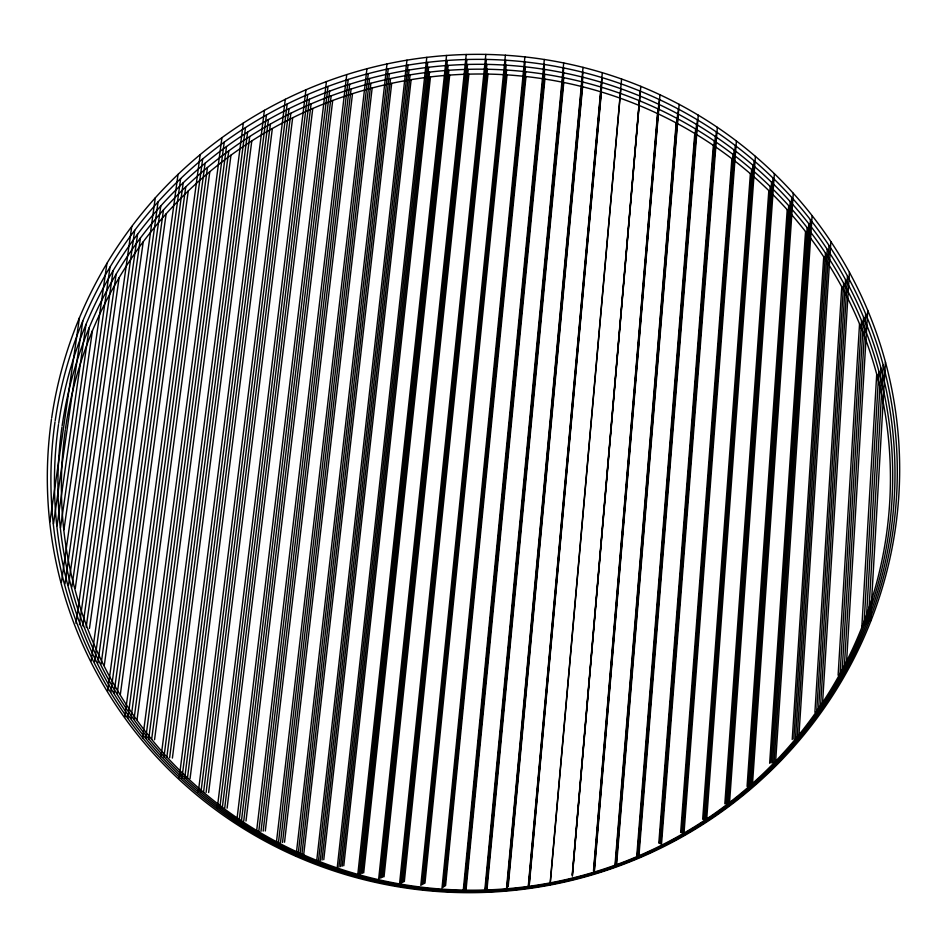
<?xml version="1.0" encoding="UTF-8"?>
<svg xmlns="http://www.w3.org/2000/svg" width="947" height="947" viewBox="0 0 947 947"><rect width="100%" height="100%" fill="white"/><g stroke="black" fill="none" stroke-linecap="round" stroke-linejoin="round"><path stroke-width="1.42" d="M870.4 621.374L885.433 362.05M861.853 626.559L876.709 374.207M863.948 625.292L878.84 371.236M866.067 624.002L881.006 368.217M868.21 622.7L883.208 365.151M838.107 675.223L859.533 323.91M840.036 674.288L861.545 320.607M841.99 673.353L863.581 317.257M843.978 672.394L865.641 313.871M845.991 671.423L867.724 310.427M816.681 711.528L843.647 283.295M818.48 710.854L845.553 279.708M820.291 710.167L847.482 276.062M822.15 709.469L849.435 272.369M797.114 738.092L829.039 245.498M798.794 737.595L830.862 241.615M814.905 712.203L841.776 286.834M792.213 739.536L823.736 256.85M793.823 739.051L825.476 253.121M795.456 738.577L827.252 249.333M769.662 763.258L805.53 231.565M771.107 762.951L807.14 227.671M772.586 762.643L808.785 223.729M774.078 762.323L810.443 219.728M775.605 762.015L812.124 215.679M747.076 786.412L787.217 209.725M748.367 786.27L788.697 205.7M749.681 786.128L790.212 201.616M751.007 785.986L791.739 197.485M752.368 785.832L793.29 193.295M727.118 803.766L771.568 182.262M728.279 803.754L772.965 178M729.474 803.743L774.374 173.692M724.834 803.802L768.822 190.607M725.958 803.79L770.183 186.464M702.674 819.262L750.379 173.715M703.657 819.368L751.61 169.466M704.651 819.463L752.865 165.169M705.645 819.557L754.132 160.801M706.675 819.664L755.41 156.385M680.656 832.437L731.877 158.717M681.473 832.638L732.99 154.385M682.313 832.827L734.114 149.993M683.154 833.029L735.251 145.53M684.006 833.218L736.399 141.02M658.816 843.043L713.351 145.376M659.479 843.315L714.322 140.961M660.142 843.588L715.316 136.475M660.828 843.86L716.323 131.941M661.515 844.144L717.341 127.336M636.81 855.307L694.778 133.491M637.319 855.662L695.631 129.005M637.828 856.017L696.495 124.448M638.349 856.384L697.371 119.843M638.87 856.763L698.259 115.167M615.029 864.635L676.17 122.921M615.372 865.061L676.892 118.375M615.728 865.487L677.638 113.758M616.083 865.925L678.383 109.083M616.45 866.363L679.141 104.348M593.485 870.909L657.526 113.569M593.674 871.382L658.129 108.964M593.876 871.856L658.745 104.3M594.065 872.341L659.361 99.565M594.266 872.826L659.988 94.771M572.26 874.531L639.332 100.69M572.331 875.537L640.302 91.196M572.379 876.058L640.799 86.355M549.97 885.09L621.587 79.003M550.219 883.942L620.853 88.722M528.284 886.179L602.328 72.694M528.568 885.599L602.091 77.618M528.852 885.019L601.854 82.472M529.124 884.451L601.629 87.266M529.397 883.882L601.392 91.989M506.515 888.416L583.032 67.355M506.953 887.813L582.926 72.303M507.391 887.221L582.819 77.192M507.817 886.629L582.713 82.01M508.243 886.061L582.618 86.769M484.651 891.754L563.702 62.964M485.255 891.127L563.725 67.935M485.847 890.511L563.749 72.848M486.427 889.908L563.761 77.69M487.007 889.304L563.785 82.472M463.142 891.612L544.324 59.483M463.9 890.985L544.466 64.479M464.646 890.369L544.62 69.403M465.379 889.766L544.762 74.268M466.113 889.162L544.916 79.075M442.012 887.978L524.887 56.903M442.924 887.375L525.171 61.91M443.823 886.783L525.443 66.858M444.711 886.203L525.715 71.735M445.575 885.623L525.987 76.541M422.93 884.238L506.219 65.177M423.96 883.681L506.621 70.066M424.978 883.125L507.012 74.884M420.811 885.386L505.402 55.222M421.877 884.806L505.816 60.229M399.551 883.859L485.858 54.405M400.77 883.291L486.403 59.424M401.966 882.734L486.936 64.372M403.15 882.178L487.456 69.261M404.322 881.633L487.977 74.079M378.682 878.84L466.244 54.488M380.055 878.307L466.918 59.507M381.404 877.786L467.581 64.443M382.73 877.277L468.232 69.332M384.044 876.768L468.883 74.15M357.753 874.898L446.558 55.459M359.268 874.401L447.363 60.466M360.771 873.903L448.156 65.402M362.251 873.418L448.937 70.279M363.695 872.933L449.707 75.085M342.175 866.197L429.559 72.114M343.773 865.771L430.459 76.908M337.239 867.523L426.801 57.341M338.908 867.073L427.736 62.336M340.553 866.623L428.66 67.261M316.665 861.261L406.95 60.158M318.476 860.859L408.015 65.13M320.264 860.468L409.068 70.031M322.027 860.077L410.098 74.872M323.767 859.687L411.128 79.643M296.009 856.171L386.992 63.934M297.974 855.804L388.199 68.882M299.903 855.449L389.371 73.759M301.809 855.094L390.543 78.577M303.691 854.739L391.691 83.324M278.418 843.008L368.265 73.641M280.478 842.735L369.579 78.483M282.526 842.475L370.881 83.265M284.538 842.214L372.159 87.988M263.159 831.135L351.088 89.006M265.314 830.957L352.497 93.682M276.311 843.28L366.939 68.729M256.542 831.679L346.744 74.576M258.78 831.502L348.212 79.453M260.993 831.312L349.668 84.259M236.691 821.451L326.431 81.56M239.058 821.345L328.029 86.39M241.402 821.238L329.615 91.149M243.722 821.12L331.166 95.848M245.995 821.013L332.705 100.489M217.265 808.229L305.952 89.764M219.775 808.205L307.692 94.546M222.261 808.193L309.409 99.246M224.699 808.182L311.101 103.898M227.102 808.158L312.77 108.479M200.93 792.248L287.166 104.016M203.534 792.343L289.024 108.668M206.103 792.438L290.847 113.261M208.636 792.532L292.659 117.783M187.388 778.434L270.404 124.069M190.051 778.635L272.345 128.532M198.29 792.154L285.296 99.305M172.39 758.074L251.795 140.902M179.184 777.842L264.426 110.337M181.954 778.043L266.45 114.978M184.689 778.245L268.439 119.547M161.049 756.7L243.32 123.027M163.949 757.044L245.486 127.585M166.802 757.387L247.617 132.083M169.62 757.73L249.724 136.522M142.725 737.843L221.929 137.658M145.743 738.329L224.238 142.133M148.726 738.802L226.511 146.536M151.662 739.276L228.76 150.881M154.55 739.737L230.973 155.178M127.881 717.909L202.658 158.954M130.982 718.536L205.073 163.263M134.024 719.14L207.464 167.501M137.031 719.744L209.82 171.691M114.066 692.896L183.209 182.783M117.227 693.689L185.742 186.902M120.34 694.471L188.252 190.974M124.744 717.281L200.196 154.598M58.501 424.552L57.945 428.589A420.835 412.975 -15.7 0 0 634.502 858.799A420.835 412.975 -15.7 0 0 732.871 149.046A420.835 412.975 -15.7 0 0 58.69 423.273M61.946 427.133L61.389 431.145A417.935 410.24 -15.7 0 0 634.147 858.361A417.935 410.24 -15.7 0 0 731.581 153.307A417.935 410.24 -15.7 0 0 62.123 425.866M65.331 429.678L64.798 433.667A415.07 407.541 -15.7 0 0 633.792 857.935A415.07 407.541 -15.7 0 0 730.303 157.522A415.07 407.541 -15.7 0 0 65.521 428.411M104.359 664.865L166.127 213.856M107.615 691.286L178.024 174.378M110.858 692.103L180.628 178.616M51.481 419.284L50.913 423.38A426.766 418.562 -15.7 0 0 635.236 859.687A426.766 418.562 -15.7 0 0 735.523 140.345A426.766 418.562 -15.7 0 0 51.671 417.994M55.009 421.936L54.453 425.996A423.783 415.757 -15.7 0 0 634.869 859.237A423.783 415.757 -15.7 0 0 734.185 144.725A423.783 415.757 -15.7 0 0 55.198 420.646M91.232 660.864L155.284 197.84M94.582 661.882L158.054 201.924M97.884 662.888L160.777 205.949M101.151 663.883L163.464 209.926M75.997 623.375L131.751 226.475M79.441 624.653L134.675 230.37M82.839 625.92L137.564 234.217M86.189 627.163L140.416 238.017M89.492 628.394L143.234 241.769M65 583.766L110.041 267.007M68.48 585.305L113.107 270.617M71.913 586.832L116.126 274.192M75.298 588.324L119.109 277.708M57.021 525.857L86.023 324.348M60.513 527.775L89.243 327.567M63.958 529.669L92.415 330.752M61.46 582.204L106.928 263.337M49.907 521.951L79.453 317.766M53.482 523.916L82.756 321.08"/></g></svg>
